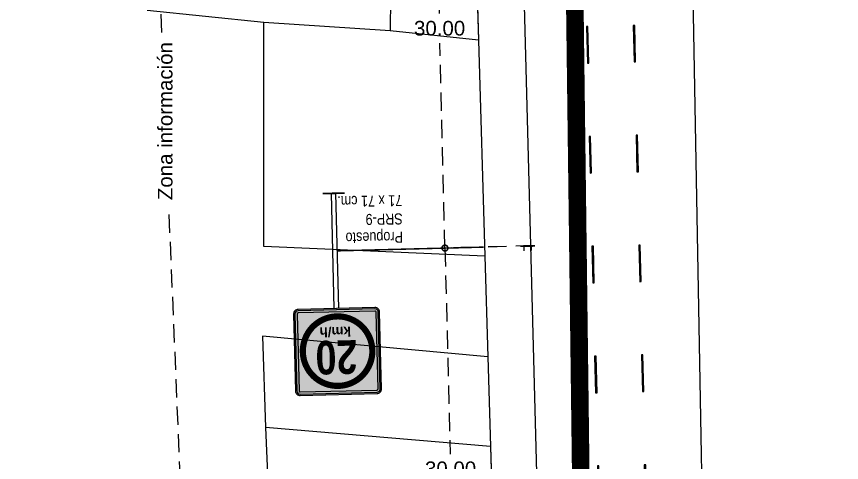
# Model space of a CAD drawing. Header units: metres. Extents: x 668617 to 675126, y 2286318 to 2293677.
# Drawn here: x 669864.3 to 669920.7, y 2287386.8 to 2287417.3 of the extents above; entities that cross this region are included whole.
import ezdxf

# ---------------------------------------------------------------- set-up
doc = ezdxf.new("R2010")
doc.units = ezdxf.units.M
doc.header["$MEASUREMENT"] = 0
doc.linetypes.add('DASHED2', pattern=[0.375, 0.25, -0.125])
doc.linetypes.add('HIDDEN', pattern=[0.375, 0.25, -0.125])
for name, color, linetype in [('0_DETALLES_COTAS', 252, 'Continuous'), ('0_RUTA-ALTERNA', 6, 'Continuous'), ('0_UBICACION_SPO', 251, 'Continuous'), ('DMTG-PB-BANQUETAS', 251, 'Continuous'), ('DMTG-PB-LOTIFICACION', 253, 'Continuous'), ('DMTG-PB-MANZANAS', 251, 'Continuous'), ('DMTG-SH-LINEA DISCONTINUA', 252, 'Continuous'), ('PTRD', 7, 'Continuous'), ('SR9', 7, 'Continuous')]:
    doc.layers.add(name, color=color, linetype=linetype)
doc.styles.add('Arial Narrow', font='ARIALN.TTF', dxfattribs={"height": 2.5})
doc.styles.get("Standard").update_dxf_attribs({"font": 'arial.ttf'})
doc.dimstyles.get("Standard").update_dxf_attribs({"dimtxt": 0.18, "dimasz": 0.18, "dimexe": 0.18, "dimexo": 0.0625, "dimgap": 0.09, "dimtad": 0, "dimtih": 1, "dimtoh": 1, "dimdec": 4, "dimzin": 0, "dimdsep": 46, "dimtxsty": 'Standard', "dimcen": 0.09, "dimadec": 0, "dimazin": 0, "dimtfac": 1, "dimtdec": 4, "dimtofl": 0, "dimtmove": 0, "dimatfit": 3, "dimfxl": 1, "dimtolj": 1, "dimtzin": 0, "dimarcsym": 0})

# ---------------------------------------------------------------- blocks, each defined once
blk = doc.blocks.new('*U332')
for points in [[(-0.936, 57.493), (-0.979, 59.992), (-1.079, 59.99), (-1.036, 57.491)], [(-0.807, 49.994), (-0.85, 52.493), (-0.95, 52.492), (-0.907, 49.992)], [(-0.679, 42.495), (-0.722, 44.994), (-0.822, 44.993), (-0.779, 42.493)], [(-0.55, 34.996), (-0.593, 37.495), (-0.693, 37.494), (-0.65, 34.994)], [(0.05, 0.001), (-0.464, 29.997), (-0.564, 29.995), (-0.05, -0.001)]]:
    blk.add_hatch(color=252).paths.add_polyline_path(points)
for points in [[(-0.936, 57.493), (-0.979, 59.992), (-1.079, 59.99), (-1.036, 57.491)], [(-0.807, 49.994), (-0.85, 52.493), (-0.95, 52.492), (-0.907, 49.992)], [(-0.679, 42.495), (-0.722, 44.994), (-0.822, 44.993), (-0.779, 42.493)], [(-0.55, 34.996), (-0.593, 37.495), (-0.693, 37.494), (-0.65, 34.994)], [(0.05, 0.001), (-0.464, 29.997), (-0.564, 29.995), (-0.05, -0.001)]]:
    blk.add_lwpolyline(points, close=True)
blk = doc.blocks.new('PTRD')
at = {"layer": 'PTRD'}
for points, const_width in [([(-1, 0), (1, 0)], 0.26), ([(-0.49, 0), (-0.49, 0.67)], 0.195), ([(0.51, 0), (0.51, 0.67)], 0.195)]:
    blk.add_lwpolyline(points, dxfattribs=dict(at, const_width=const_width))
blk = doc.blocks.new('_DotSmall')
at = {"color": 0, "linetype": 'ByBlock', "const_width": 0.5}
blk.add_lwpolyline([(-0.0625, 0, 1), (0.0625, 0, 1)], format="xyb", close=True, dxfattribs=at)
blk = doc.blocks.new('*D365')
at = {"layer": '0_DETALLES_COTAS', "linetype": 'DASHED2', "lineweight": -2, "ltscale": 5, "transparency": 16777216}
for p, q in [((669899.684, 2287401.611), (669893.419, 2287401.451)), ((669893.599, 2287401.456), (669893.957, 2287387.395)), ((669894.367, 2287371.312), (669894.009, 2287385.373)), ((669900.451, 2287371.467), (669894.187, 2287371.307))]:
    blk.add_line(p, q, dxfattribs=at)
at = {"layer": 'Defpoints', "color": 0, "linetype": 'DASHED2', "ltscale": 5, "transparency": 16777216}
for p in [(669893.599, 2287401.456), (669899.746, 2287401.613), (669900.514, 2287371.468)]:
    blk.add_point(p, dxfattribs=at)
at = {"layer": '0_DETALLES_COTAS', "linetype": 'DASHED2', "lineweight": -2, "ltscale": 5, "transparency": 16777216, "xscale": 0.8, "yscale": 0.8, "zscale": 0.8}
for p, rotation in [((669893.599, 2287401.456), 91.45886329635724), ((669894.367, 2287371.312), 271.4588632963573)]:
    blk.add_blockref('_DotSmall', p, dxfattribs=dict(at, rotation=rotation))
at = {"layer": '0_DETALLES_COTAS', "linetype": 'DASHED2', "ltscale": 5, "transparency": 16777216, "insert": (669893.983, 2287386.384), "char_height": 1, "attachment_point": 5}
blk.add_mtext('\\A1;30.00', dxfattribs=at)
blk = doc.blocks.new('*D366')
at = {"layer": '0_DETALLES_COTAS', "linetype": 'DASHED2', "lineweight": -2, "ltscale": 5, "transparency": 16777216}
for p, q in [((669898.954, 2287431.602), (669892.689, 2287431.45)), ((669892.869, 2287431.454), (669893.21, 2287417.469)), ((669893.599, 2287401.463), (669893.259, 2287415.448)), ((669899.684, 2287401.611), (669893.419, 2287401.459))]:
    blk.add_line(p, q, dxfattribs=at)
at = {"layer": 'Defpoints', "color": 0, "linetype": 'DASHED2', "ltscale": 5, "transparency": 16777216}
for p in [(669892.869, 2287431.454), (669899.016, 2287431.604), (669899.746, 2287401.613)]:
    blk.add_point(p, dxfattribs=at)
at = {"layer": '0_DETALLES_COTAS', "linetype": 'DASHED2', "lineweight": -2, "ltscale": 5, "transparency": 16777216, "xscale": 0.8, "yscale": 0.8, "zscale": 0.8}
for p, rotation in [((669892.869, 2287431.454), 91.39388922735988), ((669893.599, 2287401.463), 271.3938892273599)]:
    blk.add_blockref('_DotSmall', p, dxfattribs=dict(at, rotation=rotation))
at = {"layer": '0_DETALLES_COTAS', "linetype": 'DASHED2', "ltscale": 5, "transparency": 16777216, "insert": (669893.234, 2287416.459), "char_height": 1, "attachment_point": 5}
blk.add_mtext('\\A1;30.00', dxfattribs=at)
blk = doc.blocks.new('_ArchTick')
at = {"color": 0, "linetype": 'ByBlock', "const_width": 0.15}
blk.add_lwpolyline([(-0.5, -0.5), (0.5, 0.5)], dxfattribs=at)
blk = doc.blocks.new('*D368')
at = {"layer": '0_DETALLES_COTAS', "linetype": 'DASHED2', "lineweight": -2, "ltscale": 5, "transparency": 16777216}
for p, q in [((669891.858, 2287480.094), (669871.406, 2287479.231)), ((669871.586, 2287479.238), (669874.258, 2287415.96)), ((669877.436, 2287340.684), (669874.751, 2287404.291)), ((669897.709, 2287341.54), (669877.256, 2287340.677))]:
    blk.add_line(p, q, dxfattribs=at)
at = {"layer": 'Defpoints', "color": 0, "linetype": 'DASHED2', "ltscale": 5, "transparency": 16777216}
for p in [(669891.921, 2287480.097), (669871.586, 2287479.238), (669897.771, 2287341.543)]:
    blk.add_point(p, dxfattribs=at)
at = {"layer": '0_DETALLES_COTAS', "linetype": 'DASHED2', "lineweight": -2, "ltscale": 5, "transparency": 16777216, "xscale": 0.8, "yscale": 0.8, "zscale": 0.8}
for p, rotation in [((669871.586, 2287479.238), 92.41775182698296), ((669877.436, 2287340.684), 272.417751826983)]:
    blk.add_blockref('_ArchTick', p, dxfattribs=dict(at, rotation=rotation))
at = {"layer": '0_DETALLES_COTAS', "linetype": 'DASHED2', "ltscale": 5, "transparency": 16777216, "insert": (669874.504, 2287410.125), "char_height": 1, "attachment_point": 5, "rotation": 90}
blk.add_mtext('\\A1;Zona información', dxfattribs=at)
blk = doc.blocks.new('SR9-20')
at = {"linetype": 'Continuous', "true_color": 0xffffff}
h = blk.add_hatch(color=7, dxfattribs=at)
h.dxf.hatch_style = 1
edge = h.paths.add_edge_path()
edge.add_line((-4.896, 22.368), (-4.896, 13.632))
edge.add_arc((-4.368, 13.632), 0.528, 180, 270)
edge.add_line((-4.368, 13.104), (4.368, 13.104))
edge.add_arc((4.368, 13.632), 0.528, 270, 360)
edge.add_line((4.896, 13.632), (4.896, 22.368))
edge.add_arc((4.368, 22.368), 0.528, 0, 90)
edge.add_line((4.368, 22.896), (-4.368, 22.896))
edge.add_arc((-4.368, 22.368), 0.528, 90, 180)
at = {"layer": 'SR9', "linetype": 'Continuous'}
h = blk.add_hatch(color=256, dxfattribs=at)
h.dxf.hatch_style = 1
h.paths.add_polyline_path([(4.746, 22.368, 0.414214), (4.368, 22.746), (-4.368, 22.746, 0.414214), (-4.746, 22.368), (-4.746, 13.632, 0.414214), (-4.368, 13.254), (4.368, 13.254, 0.414214), (4.746, 13.632)])
h.paths.add_polyline_path([(4.496, 13.632, -0.414214), (4.368, 13.504), (-4.368, 13.504, -0.414214), (-4.496, 13.632), (-4.496, 22.368, -0.414214), (-4.368, 22.496), (4.368, 22.496, -0.414214), (4.496, 22.368)], flags=16)
at = {"layer": 'SR9'}
for p, q in [((-0.25, 13.104), (-0.25, 0)), ((0.25, 13.104), (0.25, 0))]:
    blk.add_line(p, q, dxfattribs=at)
for points in [[(-4.896, 22.368), (-4.896, 13.632, 0.414214), (-4.368, 13.104), (4.368, 13.104, 0.414214), (4.896, 13.632), (4.896, 22.368, 0.414214), (4.368, 22.896), (-4.368, 22.896, 0.414214)], [(-4.746, 22.368), (-4.746, 13.632, 0.414214), (-4.368, 13.254), (4.368, 13.254, 0.414214), (4.746, 13.632), (4.746, 22.368, 0.414214), (4.368, 22.746), (-4.368, 22.746, 0.414214)], [(-4.496, 22.368), (-4.496, 13.632, 0.414214), (-4.368, 13.504), (4.368, 13.504, 0.414214), (4.496, 13.632), (4.496, 22.368, 0.414214), (4.368, 22.496), (-4.368, 22.496, 0.414214)]]:
    blk.add_lwpolyline(points, format="xyb", close=True, dxfattribs=at)
at = {"layer": 'SR9', "color": 12, "true_color": 0xdb0000, "const_width": 0.702}
blk.add_lwpolyline([(-3.955, 17.959, 1), (3.955, 17.959, 1)], format="xyb", close=True, dxfattribs=at)
at = {"layer": 'SR9', "const_width": 0.2}
blk.add_lwpolyline([(-1.25, 0), (1.25, 0)], dxfattribs=at)
at = {"linetype": 'Continuous', "attachment_point": 1}
for s, width, insert, char_height in [('{\\fArial|b1|i0|c0|p34;\\W0.8;20}', 5.89066, (-2.226, 20.572), 3.8246), ('{\\fArial|b1|i0|c0|p34;km/h}', 3.55159, (-1.585, 16.304), 1.1)]:
    blk.add_mtext_dynamic_manual_height_columns(s, width=width, gutter_width=12.5, heights=[0], dxfattribs=dict(at, insert=insert, char_height=char_height))

msp = doc.modelspace()

# ---------------------------------------------------------------- linework, layer by layer
at = {"layer": '0_RUTA-ALTERNA', "color": 6, "linetype": 'DASHED2', "ltscale": 4, "const_width": 1.2}
msp.add_lwpolyline([(669850.95536, 2287455.23325), (669896.31719, 2287453.05772, -0.40580236), (669902.1018, 2287446.8717), (669903.52543, 2287334.33164, -0.45728577), (669898.71896, 2287330.06773), (669813.60485, 2287327.32339, 0.3889075), (669810.01947, 2287323.8185), (669811.68043, 2287228.76555, 0.31317351), (669814.68579, 2287224.59536), (669832.58613, 2287225.05746), (669904.5699, 2287226.98087, -0.40662773), (669908.97797, 2287222.90959), (669910.31495, 2287174.12224)], format="xyb", dxfattribs=at)
at = {"layer": '0_UBICACION_SPO', "linetype": 'HIDDEN', "ltscale": 5, "const_width": 0.1}
msp.add_lwpolyline([(669896.2435, 2287401.5233), (669886.24675, 2287401.26871)], dxfattribs=at)
at = {"layer": 'DMTG-PB-BANQUETAS'}
for points in [[(669721.33784, 2287457.19014), (669721.80757, 2287457.28667), (669896.09442, 2287446.59795), (669896.53737, 2287446.45468), (669896.95082, 2287446.24262), (669897.32579, 2287445.96685), (669897.65236, 2287445.63543), (669897.92056, 2287445.25544), (669898.12548, 2287444.83791), (669898.2622, 2287444.39289), (669898.32481, 2287443.93242), (669901.11268, 2287337.82295)], [(669920.70142, 2287428.35283), (669920.43193, 2287428.96483), (669920.08916, 2287429.53938), (669919.67704, 2287430.06644), (669919.20252, 2287430.53895), (669918.67352, 2287430.94787), (669918.09702, 2287431.28813), (669917.48297, 2287431.55467), (669916.84133, 2287431.74241), (669916.1811, 2287431.84929), (669915.51226, 2287431.87323), (669914.8458, 2287431.81314), (669914.19174, 2287431.67197), (669913.56008, 2287431.44962), (669912.96186, 2287431.15103), (669912.40511, 2287430.78013), (669911.89788, 2287430.34386), (669911.4492, 2287429.84716), (669911.06613, 2287429.29797), (669910.75376, 2287428.70626), (669910.51814, 2287428.08098), (669910.36133, 2287427.43012), (669911.841, 2287346.09099)]]:
    msp.add_lwpolyline(points, dxfattribs=at)
at = {"layer": 'DMTG-PB-LOTIFICACION'}
for p, q in [((669890.15228, 2287443.94041), (669889.8496, 2287416.28887)), ((669895.06368, 2287443.62124), (669895.89239, 2287415.64451)), ((669881.23713, 2287416.85234), (669873.26355, 2287417.67852)), ((669881.222, 2287401.56214), (669881.23713, 2287416.85234)), ((669889.8496, 2287416.28887), (669881.23713, 2287416.85234)), ((669895.89239, 2287415.64451), (669889.8496, 2287416.28887)), ((669895.89239, 2287415.64451), (669896.32496, 2287400.89621)), ((669896.32496, 2287400.89621), (669881.222, 2287401.56214)), ((669896.32496, 2287400.89621), (669896.52411, 2287394.02699)), ((669896.52411, 2287394.02699), (669881.14797, 2287395.44177)), ((669881.14797, 2287395.44177), (669881.3544, 2287389.21259)), ((669896.52411, 2287394.02699), (669896.70003, 2287387.91768)), ((669896.70003, 2287387.91768), (669881.3544, 2287389.21259)), ((669881.3544, 2287389.21259), (669881.5443, 2287384.52335)), ((669896.70003, 2287387.91768), (669896.83946, 2287383.33823))]:
    msp.add_line(p, q, dxfattribs=at)
at = {"layer": 'DMTG-PB-MANZANAS'}
msp.add_lwpolyline([(669804.68823, 2287449.42786), (669819.90251, 2287448.4524), (669829.79526, 2287447.82437), (669849.7809, 2287446.53915), (669860.59398, 2287445.83502), (669872.76743, 2287445.04666), (669877.41871, 2287444.75639), (669890.15228, 2287443.94041), (669895.06368, 2287443.62124), (669895.89239, 2287415.64451), (669896.32496, 2287400.89621), (669896.52411, 2287394.02699), (669896.70003, 2287387.91768), (669896.83946, 2287383.33823), (669897.01704, 2287376.83893), (669897.5196, 2287357.38089), (669898.04648, 2287336.90294), (669873.5687, 2287336.32908), (669858.48985, 2287336.0251), (669844.82091, 2287335.74711), (669828.47212, 2287335.42774), (669819.84275, 2287335.26113), (669803.53404, 2287334.92193)], dxfattribs=at)

# ---------------------------------------------------------------- block references
at = {"layer": '0_UBICACION_SPO', "xscale": 0.4999999999999998, "yscale": 0.4999999999999998, "zscale": 0.4999999999999998, "rotation": 181.4588632961917}
msp.add_blockref('PTRD', (669899.24437, 2287401.59973), dxfattribs=at)
at = {"layer": 'DMTG-SH-LINEA DISCONTINUA', "rotation": 0.4467605927505517}
for p in [(669908.0036, 2287356.67973), (669904.80464, 2287356.59811)]:
    msp.add_blockref('*U332', p, dxfattribs=at)
at = {"layer": 'SR9', "linetype": 'Continuous', "xscale": 0.6000000000000001, "yscale": 0.6000000000000001, "zscale": 0.6000000000000001, "rotation": 181.4394998486896}
msp.add_blockref('SR9-20', (669885.99804, 2287405.19485), dxfattribs=at)

# ---------------------------------------------------------------- texts
at = {"layer": 'SR9', "ltscale": 0.1, "insert": (669890.73924, 2287401.82926), "char_height": 0.75, "attachment_point": 1, "rotation": 181.039457, "style": 'Arial Narrow'}
msp.add_mtext('{\\C1;Propuesto}\\PSRP-9\\P71 x 71 cm.  ', dxfattribs=at)

# ---------------------------------------------------------------- dimensions: what is measured, and where the dimension line sits
at = {"layer": '0_DETALLES_COTAS', "color": 251, "linetype": 'DASHED2', "ltscale": 5}
dim = msp.add_linear_dim(base=(669871.58618, 2287479.23821), p1=(669897.77106, 2287341.54275), p2=(669891.92092, 2287480.0968), angle=92.417752, text='Zona información', dimstyle='Standard', override={"dimtxt": 1, "dimasz": 0.8, "dimgap": 0.5, "dimtih": 0, "dimdec": 2, "dimblk1": 'ArchTick', "dimblk2": 'ArchTick', "dimsah": 1, "dimclrd": 256, "dimclre": 256, "dimclrt": 256}, dxfattribs=at)
dim.commit()
dim.dimension.update_dxf_attribs({"geometry": '*D368', "text_midpoint": (669874.50432, 2287410.12531), "dimtype": 161, "text_rotation": 90})
dim = msp.add_aligned_dim(p1=(669899.74605, 2287401.6125), p2=(669899.01628, 2287431.60366), distance=6.14881, dimstyle='Standard', override={"dimtxt": 1, "dimasz": 0.8, "dimgap": 0.5, "dimdec": 2, "dimblk1": 'DotSmall', "dimblk2": 'DotSmall', "dimsah": 1, "dimclrd": 256, "dimclre": 256, "dimclrt": 256}, dxfattribs=at)
dim.commit()
dim.dimension.update_dxf_attribs({"geometry": '*D366', "text_midpoint": (669893.23417, 2287416.45851)})
dim = msp.add_aligned_dim(p1=(669900.51374, 2287371.46822), p2=(669899.74605, 2287401.6125), distance=6.14882, text='30.00', dimstyle='Standard', override={"dimtxt": 1, "dimasz": 0.8, "dimgap": 0.5, "dimdec": 2, "dimblk1": 'DotSmall', "dimblk2": 'DotSmall', "dimsah": 1, "dimclrd": 256, "dimclre": 256, "dimclrt": 256}, dxfattribs=at)
dim.commit()
dim.dimension.update_dxf_attribs({"geometry": '*D365', "text_midpoint": (669893.98307, 2287386.38382)})

doc.saveas('drawing.dxf')
